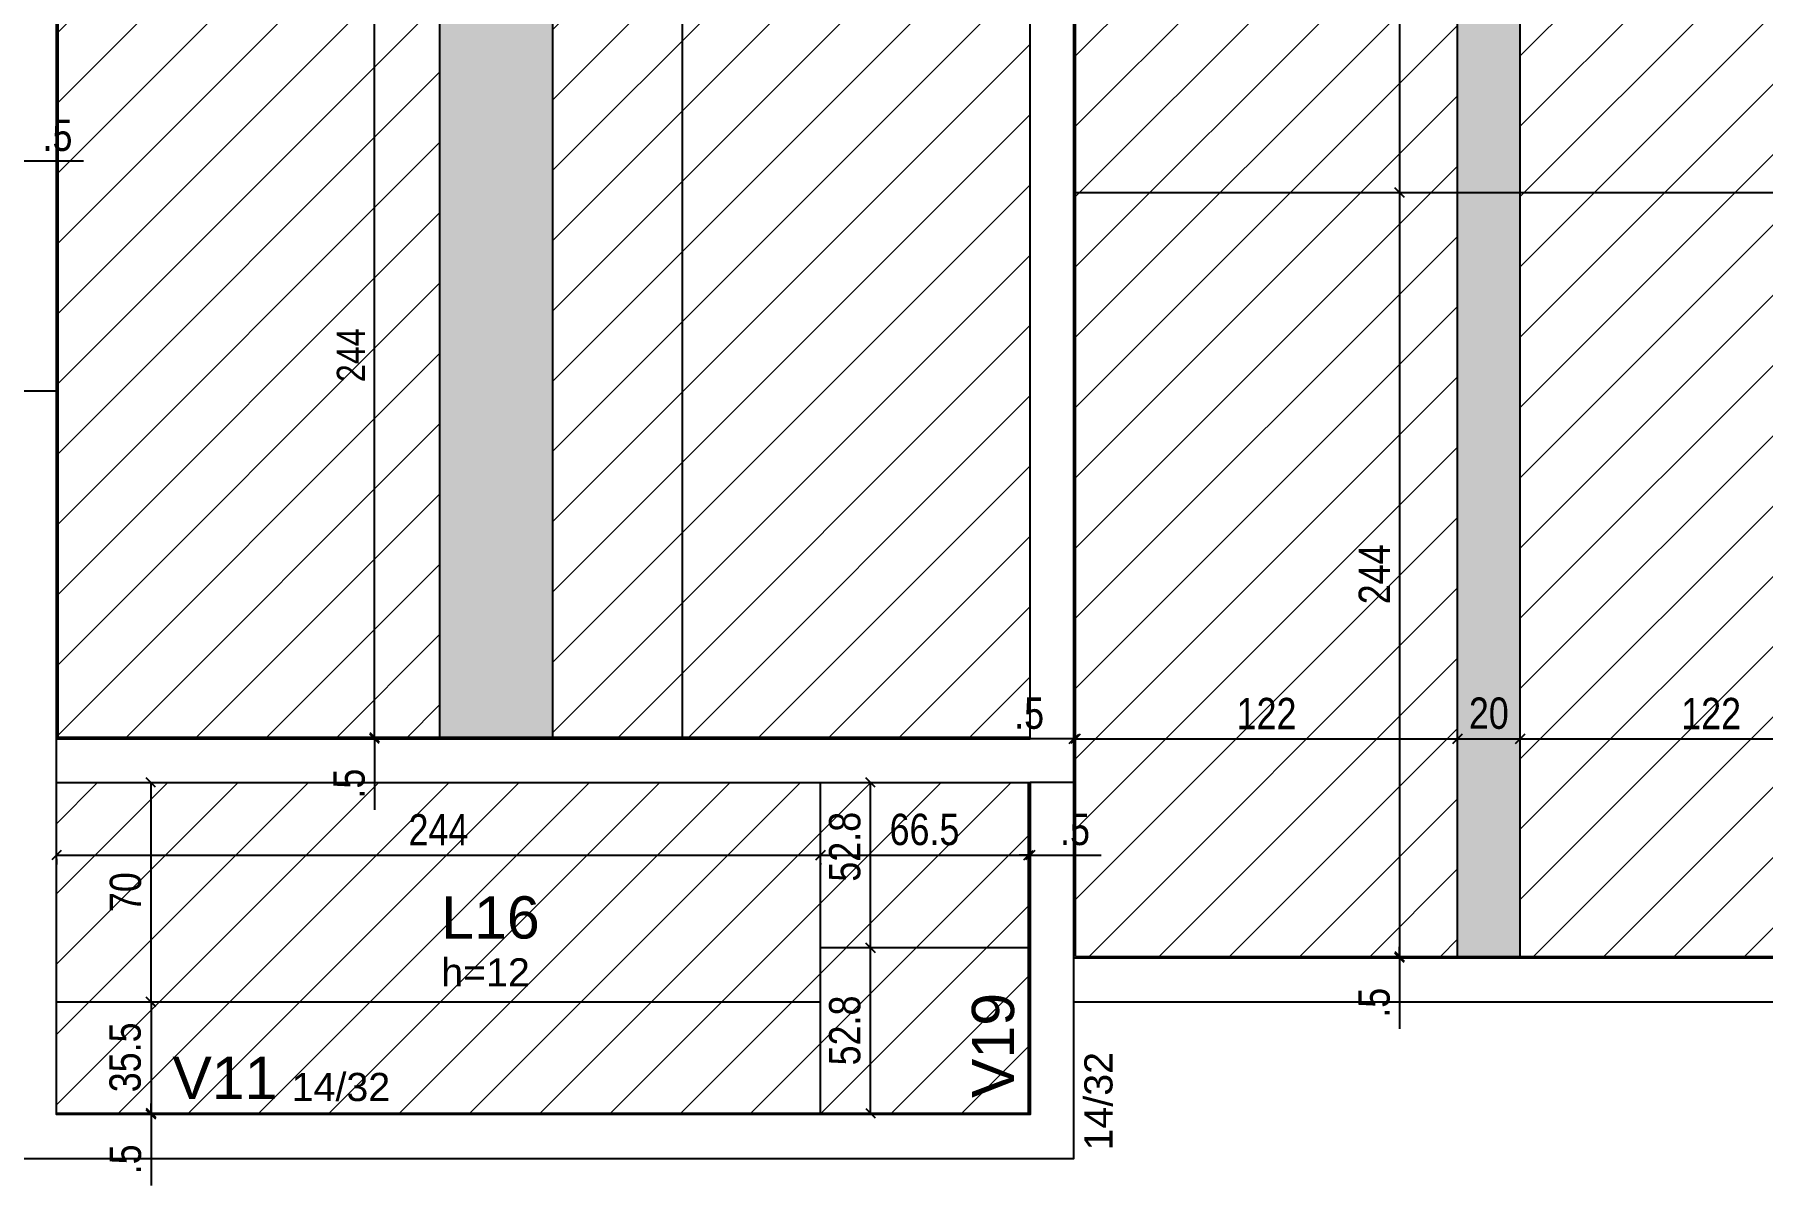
# Model space of a CAD drawing. Header units: millimetres. Extents: x 2454 to 6746, y 504 to 3252.
# Drawn here: x 4221 to 4772, y 1194 to 1562 of the extents above; entities that cross this region are included whole.
import ezdxf

# ---------------------------------------------------------------- set-up
doc = ezdxf.new("R2010")
doc.units = ezdxf.units.MM
for name, color, linetype in [('9', 8, 'Continuous'), ('COTA', 241, 'Continuous'), ('ES-VIGA', 3, 'Continuous'), ('L-D', 2, 'Continuous'), ('L-N', 4, 'Continuous'), ('Painéis', 200, 'Continuous'), ('VIG-D', 2, 'Continuous'), ('VIG-N', 4, 'Continuous')]:
    doc.layers.add(name, color=color, linetype=linetype)
doc.layers.add('Hachura', color=251, linetype='Continuous', lineweight=9)
doc.layers.add('REAPROVEITAMENTO', color=251, linetype='Continuous', lineweight=9)
doc.styles.add('COTA TECNICA', font='techl___.ttf', dxfattribs={"height": 10})
doc.styles.add('COTA TECNICA-50', font='techl___.ttf', dxfattribs={"height": 9})
doc.styles.add('TQS_ARIAL', font='arial.ttf')
doc.dimstyles.new('COTA PAINEL-50', dxfattribs={"dimtxt": 9, "dimasz": 3, "dimexe": 3, "dimexo": 3, "dimgap": 3, "dimtad": 1, "dimdec": 1, "dimzin": 12, "dimdsep": 46, "dimtxsty": 'COTA TECNICA-50', "dimblk1": 'OBLIQUE', "dimblk2": 'OBLIQUE', "dimsah": 1, "dimcen": 0.9, "dimclrd": 4, "dimclre": 4, "dimclrt": 240, "dimadec": 1, "dimazin": 3, "dimtfac": 1, "dimtdec": 1, "dimtmove": 0, "dimatfit": 3, "dimfxl": 1, "dimtolj": 1, "dimtzin": 12, "dimarcsym": 0})
doc.dimstyles.new('PAINEL', dxfattribs={"dimtxt": 10, "dimasz": 3, "dimexe": 3, "dimexo": 3, "dimgap": 3, "dimtad": 1, "dimdec": 1, "dimzin": 12, "dimdsep": 46, "dimtxsty": 'COTA TECNICA', "dimblk1": 'OBLIQUE', "dimblk2": 'OBLIQUE', "dimsah": 1, "dimcen": 0.9, "dimclrd": 4, "dimclre": 4, "dimclrt": 240, "dimadec": 1, "dimazin": 3, "dimtfac": 1, "dimtdec": 1, "dimtmove": 0, "dimatfit": 3, "dimfxl": 1, "dimtolj": 1, "dimtzin": 12, "dimarcsym": 0})

# ---------------------------------------------------------------- blocks, each defined once
blk = doc.blocks.new('_Oblique')
at = {"color": 0, "linetype": 'ByBlock', "lineweight": -2}
blk.add_line((-0.5, -0.5), (0.5, 0.5), dxfattribs=at)
blk = doc.blocks.new('*D158')
at = {"layer": 'COTA', "color": 4, "lineweight": -2, "transparency": 16777216}
for p, q in [((4327.85, 1581.18), (4326.2, 1581.18)), ((4329.2, 1337.19), (4329.2, 1581.18))]:
    blk.add_line(p, q, dxfattribs=at)
at = {"layer": 'Defpoints', "color": 0, "transparency": 16777216}
for p in [(4329.2, 1581.18), (4330.85, 1581.18), (4329.2, 1337.19)]:
    blk.add_point(p, dxfattribs=at)
at = {"layer": 'COTA', "color": 4, "lineweight": -2, "transparency": 16777216, "xscale": 3, "yscale": 3, "zscale": 3}
for p, rotation in [((4329.2, 1581.18), 90), ((4329.2, 1337.19), 270)]:
    blk.add_blockref('_Oblique', p, dxfattribs=dict(at, rotation=rotation))
at = {"layer": 'COTA', "color": 240, "transparency": 16777216, "insert": (4321.63, 1459.18), "char_height": 9, "attachment_point": 5, "rotation": 90, "style": 'COTA TECNICA-50'}
blk.add_mtext('\\A1;244', dxfattribs=at)
blk = doc.blocks.new('*D92')
at = {"layer": 'COTA', "color": 4, "lineweight": -2, "transparency": 16777216}
for p, q in [((4329.2, 1337.19), (4329.2, 1340.19)), ((4329.2, 1337.19), (4329.2, 1336.69)), ((4329.2, 1336.69), (4329.2, 1314.03))]:
    blk.add_line(p, q, dxfattribs=at)
at = {"layer": 'Defpoints', "color": 0, "transparency": 16777216}
for p in [(4329.2, 1337.19), (4329.2, 1336.69), (4329.2, 1336.69)]:
    blk.add_point(p, dxfattribs=at)
at = {"layer": 'COTA', "color": 4, "lineweight": -2, "transparency": 16777216, "xscale": 3, "yscale": 3, "zscale": 3}
for p, rotation in [((4329.2, 1337.19), 270), ((4329.2, 1336.69), 90)]:
    blk.add_blockref('_Oblique', p, dxfattribs=dict(at, rotation=rotation))
at = {"layer": 'COTA', "color": 240, "transparency": 16777216, "insert": (4321.09, 1322.36), "char_height": 10, "attachment_point": 5, "rotation": 90, "style": 'COTA TECNICA'}
blk.add_mtext('\\A1;.5', dxfattribs=at)
blk = doc.blocks.new('*D102')
at = {"layer": 'COTA', "color": 4, "lineweight": -2, "transparency": 16777216}
blk.add_line((4257.77, 1322.69), (4257.77, 1252.69), dxfattribs=at)
at = {"layer": 'Defpoints', "color": 0, "transparency": 16777216}
for p in [(4257.77, 1322.69), (4257.77, 1252.69), (4257.77, 1252.69)]:
    blk.add_point(p, dxfattribs=at)
at = {"layer": 'COTA', "color": 4, "lineweight": -2, "transparency": 16777216, "xscale": 3, "yscale": 3, "zscale": 3}
for p, rotation in [((4257.77, 1322.69), 90), ((4257.77, 1252.69), 270)]:
    blk.add_blockref('_Oblique', p, dxfattribs=dict(at, rotation=rotation))
at = {"layer": 'COTA', "color": 240, "transparency": 16777216, "insert": (4249.67, 1287.69), "char_height": 10, "attachment_point": 5, "rotation": 90, "style": 'COTA TECNICA'}
blk.add_mtext('\\A1;70', dxfattribs=at)
blk = doc.blocks.new('*D103')
at = {"layer": 'COTA', "color": 4, "lineweight": -2, "transparency": 16777216}
for p, q in [((4257.79, 1252.69), (4257.79, 1217.18)), ((4260.77, 1252.69), (4260.79, 1252.69)), ((4260.77, 1217.18), (4260.79, 1217.18))]:
    blk.add_line(p, q, dxfattribs=at)
at = {"layer": 'Defpoints', "color": 0, "transparency": 16777216}
for p in [(4257.77, 1252.69), (4257.77, 1217.18), (4257.79, 1217.18)]:
    blk.add_point(p, dxfattribs=at)
at = {"layer": 'COTA', "color": 4, "lineweight": -2, "transparency": 16777216, "xscale": 3, "yscale": 3, "zscale": 3}
for p, rotation in [((4257.79, 1252.69), 90), ((4257.79, 1217.18), 270)]:
    blk.add_blockref('_Oblique', p, dxfattribs=dict(at, rotation=rotation))
at = {"layer": 'COTA', "color": 240, "transparency": 16777216, "insert": (4249.57, 1234.93), "char_height": 10, "attachment_point": 5, "rotation": 90, "style": 'COTA TECNICA'}
blk.add_mtext('\\A1;35.5', dxfattribs=at)
blk = doc.blocks.new('*D160')
at = {"layer": 'COTA', "color": 4, "lineweight": -2, "transparency": 16777216}
for p, q in [((4471.59, 1297.32), (4471.59, 1302.55)), ((4227.59, 1299.55), (4471.59, 1299.55)), ((4227.59, 1298.31), (4227.59, 1296.55))]:
    blk.add_line(p, q, dxfattribs=at)
at = {"layer": 'Defpoints', "color": 0, "transparency": 16777216}
for p in [(4227.59, 1301.31), (4471.59, 1299.55), (4471.59, 1294.32)]:
    blk.add_point(p, dxfattribs=at)
at = {"layer": 'COTA', "color": 4, "lineweight": -2, "transparency": 16777216, "xscale": 3, "yscale": 3, "zscale": 3, "rotation": 180}
blk.add_blockref('_Oblique', (4227.59, 1299.55), dxfattribs=at)
at = {"layer": 'COTA', "color": 4, "lineweight": -2, "transparency": 16777216, "xscale": 3, "yscale": 3, "zscale": 3}
blk.add_blockref('_Oblique', (4471.59, 1299.55), dxfattribs=at)
at = {"layer": 'COTA', "color": 240, "transparency": 16777216, "insert": (4349.59, 1307.63), "char_height": 10, "attachment_point": 5, "style": 'COTA TECNICA'}
blk.add_mtext('\\A1;244', dxfattribs=at)
blk = doc.blocks.new('*D161')
at = {"layer": 'COTA', "color": 4, "lineweight": -2, "transparency": 16777216}
for p, q in [((4538.09, 1302.54), (4538.09, 1296.55)), ((4471.59, 1299.55), (4538.09, 1299.55)), ((4471.59, 1296.93), (4471.59, 1296.55))]:
    blk.add_line(p, q, dxfattribs=at)
at = {"layer": 'Defpoints', "color": 0, "transparency": 16777216}
for p in [(4538.09, 1305.54), (4471.59, 1299.93), (4538.09, 1299.55)]:
    blk.add_point(p, dxfattribs=at)
at = {"layer": 'COTA', "color": 4, "lineweight": -2, "transparency": 16777216, "xscale": 3, "yscale": 3, "zscale": 3, "rotation": 180}
blk.add_blockref('_Oblique', (4471.59, 1299.55), dxfattribs=at)
at = {"layer": 'COTA', "color": 4, "lineweight": -2, "transparency": 16777216, "xscale": 3, "yscale": 3, "zscale": 3}
blk.add_blockref('_Oblique', (4538.09, 1299.55), dxfattribs=at)
at = {"layer": 'COTA', "color": 240, "transparency": 16777216, "insert": (4504.84, 1307.66), "char_height": 10, "attachment_point": 5, "style": 'COTA TECNICA'}
blk.add_mtext('\\A1;66.5', dxfattribs=at)
blk = doc.blocks.new('*D104')
at = {"layer": 'COTA', "color": 4, "lineweight": -2, "transparency": 16777216}
for p, q in [((4538.09, 1299.55), (4535.09, 1299.55)), ((4538.09, 1299.55), (4538.59, 1299.55)), ((4538.59, 1299.55), (4561.25, 1299.55))]:
    blk.add_line(p, q, dxfattribs=at)
at = {"layer": 'Defpoints', "color": 0, "transparency": 16777216}
for p in [(4538.09, 1299.55), (4538.59, 1299.55), (4538.59, 1299.55)]:
    blk.add_point(p, dxfattribs=at)
at = {"layer": 'COTA', "color": 4, "lineweight": -2, "transparency": 16777216, "xscale": 3, "yscale": 3, "zscale": 3}
blk.add_blockref('_Oblique', (4538.09, 1299.55), dxfattribs=at)
at = {"layer": 'COTA', "color": 4, "lineweight": -2, "transparency": 16777216, "xscale": 3, "yscale": 3, "zscale": 3, "rotation": 180}
blk.add_blockref('_Oblique', (4538.59, 1299.55), dxfattribs=at)
at = {"layer": 'COTA', "color": 240, "transparency": 16777216, "insert": (4552.92, 1307.66), "char_height": 10, "attachment_point": 5, "style": 'COTA TECNICA'}
blk.add_mtext('\\A1;.5', dxfattribs=at)
blk = doc.blocks.new('*D105')
at = {"layer": 'COTA', "color": 4, "lineweight": -2, "transparency": 16777216}
for p, q in [((4257.79, 1217.18), (4257.79, 1220.18)), ((4257.79, 1217.18), (4257.79, 1216.68)), ((4257.79, 1216.68), (4257.79, 1194.02)), ((4260.77, 1217.18), (4260.79, 1217.18)), ((4260.77, 1216.68), (4260.79, 1216.68))]:
    blk.add_line(p, q, dxfattribs=at)
at = {"layer": 'Defpoints', "color": 0, "transparency": 16777216}
for p in [(4257.77, 1217.18), (4257.77, 1216.68), (4257.79, 1216.68)]:
    blk.add_point(p, dxfattribs=at)
at = {"layer": 'COTA', "color": 4, "lineweight": -2, "transparency": 16777216, "xscale": 3, "yscale": 3, "zscale": 3}
for p, rotation in [((4257.79, 1217.18), 270), ((4257.79, 1216.68), 90)]:
    blk.add_blockref('_Oblique', p, dxfattribs=dict(at, rotation=rotation))
at = {"layer": 'COTA', "color": 240, "transparency": 16777216, "insert": (4249.68, 1202.35), "char_height": 10, "attachment_point": 5, "rotation": 90, "style": 'COTA TECNICA'}
blk.add_mtext('\\A1;.5', dxfattribs=at)
blk = doc.blocks.new('*D73')
at = {"layer": 'COTA', "color": 4, "lineweight": -2, "transparency": 16777216}
for p, q in [((4213.09, 1521.24), (4210.09, 1521.24)), ((4213.09, 1521.24), (4213.59, 1521.24)), ((4213.59, 1521.24), (4236.25, 1521.24))]:
    blk.add_line(p, q, dxfattribs=at)
at = {"layer": 'Defpoints', "color": 0, "transparency": 16777216}
for p in [(4213.09, 1521.24), (4213.59, 1521.24), (4213.59, 1521.24)]:
    blk.add_point(p, dxfattribs=at)
at = {"layer": 'COTA', "color": 4, "lineweight": -2, "transparency": 16777216, "xscale": 3, "yscale": 3, "zscale": 3}
blk.add_blockref('_Oblique', (4213.09, 1521.24), dxfattribs=at)
at = {"layer": 'COTA', "color": 4, "lineweight": -2, "transparency": 16777216, "xscale": 3, "yscale": 3, "zscale": 3, "rotation": 180}
blk.add_blockref('_Oblique', (4213.59, 1521.24), dxfattribs=at)
at = {"layer": 'COTA', "color": 240, "transparency": 16777216, "insert": (4227.92, 1529.35), "char_height": 10, "attachment_point": 5, "style": 'COTA TECNICA'}
blk.add_mtext('\\A1;.5', dxfattribs=at)
blk = doc.blocks.new('*D119')
at = {"layer": 'COTA', "color": 4, "lineweight": -2, "transparency": 16777216}
for p, q in [((4656.59, 1755.19), (4656.59, 1511.19)), ((4659.34, 1755.19), (4659.59, 1755.19))]:
    blk.add_line(p, q, dxfattribs=at)
at = {"layer": 'Defpoints', "color": 0, "transparency": 16777216}
for p in [(4656.34, 1755.19), (4656.59, 1511.19), (4656.59, 1511.19)]:
    blk.add_point(p, dxfattribs=at)
at = {"layer": 'COTA', "color": 4, "lineweight": -2, "transparency": 16777216, "xscale": 3, "yscale": 3, "zscale": 3}
for p, rotation in [((4656.59, 1755.19), 90), ((4656.59, 1511.19), 270)]:
    blk.add_blockref('_Oblique', p, dxfattribs=dict(at, rotation=rotation))
at = {"layer": 'COTA', "color": 240, "transparency": 16777216, "insert": (4648.52, 1633.19), "char_height": 10, "attachment_point": 5, "rotation": 90, "style": 'COTA TECNICA'}
blk.add_mtext('\\A1;244', dxfattribs=at)
blk = doc.blocks.new('*D120')
at = {"layer": 'COTA', "color": 4, "lineweight": -2, "transparency": 16777216}
blk.add_line((4656.59, 1511.19), (4656.59, 1267.19), dxfattribs=at)
at = {"layer": 'Defpoints', "color": 0, "transparency": 16777216}
for p in [(4656.59, 1511.19), (4656.59, 1267.19), (4656.59, 1267.19)]:
    blk.add_point(p, dxfattribs=at)
at = {"layer": 'COTA', "color": 4, "lineweight": -2, "transparency": 16777216, "xscale": 3, "yscale": 3, "zscale": 3}
for p, rotation in [((4656.59, 1511.19), 90), ((4656.59, 1267.19), 270)]:
    blk.add_blockref('_Oblique', p, dxfattribs=dict(at, rotation=rotation))
at = {"layer": 'COTA', "color": 240, "transparency": 16777216, "insert": (4648.52, 1389.19), "char_height": 10, "attachment_point": 5, "rotation": 90, "style": 'COTA TECNICA'}
blk.add_mtext('\\A1;244', dxfattribs=at)
blk = doc.blocks.new('*D30')
at = {"layer": 'COTA', "color": 4, "lineweight": -2, "transparency": 16777216}
for p, q in [((4656.59, 1267.19), (4656.59, 1270.19)), ((4656.59, 1267.19), (4656.59, 1266.69)), ((4656.59, 1266.69), (4656.59, 1244.03))]:
    blk.add_line(p, q, dxfattribs=at)
at = {"layer": 'Defpoints', "color": 0, "transparency": 16777216}
for p in [(4656.59, 1267.19), (4656.59, 1266.69), (4656.59, 1266.69)]:
    blk.add_point(p, dxfattribs=at)
at = {"layer": 'COTA', "color": 4, "lineweight": -2, "transparency": 16777216, "xscale": 3, "yscale": 3, "zscale": 3}
for p, rotation in [((4656.59, 1267.19), 270), ((4656.59, 1266.69), 90)]:
    blk.add_blockref('_Oblique', p, dxfattribs=dict(at, rotation=rotation))
at = {"layer": 'COTA', "color": 240, "transparency": 16777216, "insert": (4648.48, 1252.36), "char_height": 10, "attachment_point": 5, "rotation": 90, "style": 'COTA TECNICA'}
blk.add_mtext('\\A1;.5', dxfattribs=at)
blk = doc.blocks.new('*D125')
at = {"layer": 'COTA', "color": 4, "lineweight": -2, "transparency": 16777216}
for p, q in [((4552.59, 1336.69), (4529.93, 1336.69)), ((4553.09, 1336.69), (4552.59, 1336.69)), ((4553.09, 1336.69), (4556.09, 1336.69))]:
    blk.add_line(p, q, dxfattribs=at)
at = {"layer": 'Defpoints', "color": 0, "transparency": 16777216}
for p in [(4552.59, 1336.69), (4552.59, 1336.69), (4553.09, 1336.69)]:
    blk.add_point(p, dxfattribs=at)
at = {"layer": 'COTA', "color": 4, "lineweight": -2, "transparency": 16777216, "xscale": 3, "yscale": 3, "zscale": 3}
blk.add_blockref('_Oblique', (4552.59, 1336.69), dxfattribs=at)
at = {"layer": 'COTA', "color": 4, "lineweight": -2, "transparency": 16777216, "xscale": 3, "yscale": 3, "zscale": 3, "rotation": 180}
blk.add_blockref('_Oblique', (4553.09, 1336.69), dxfattribs=at)
at = {"layer": 'COTA', "color": 240, "transparency": 16777216, "insert": (4538.26, 1344.8), "char_height": 10, "attachment_point": 5, "style": 'COTA TECNICA'}
blk.add_mtext('\\A1;.5', dxfattribs=at)
blk = doc.blocks.new('*D126')
at = {"layer": 'COTA', "color": 4, "lineweight": -2, "transparency": 16777216}
blk.add_line((4553.09, 1336.69), (4675.09, 1336.69), dxfattribs=at)
at = {"layer": 'Defpoints', "color": 0, "transparency": 16777216}
for p in [(4553.09, 1336.69), (4675.09, 1336.69), (4675.09, 1336.69)]:
    blk.add_point(p, dxfattribs=at)
at = {"layer": 'COTA', "color": 4, "lineweight": -2, "transparency": 16777216, "xscale": 3, "yscale": 3, "zscale": 3, "rotation": 180}
blk.add_blockref('_Oblique', (4553.09, 1336.69), dxfattribs=at)
at = {"layer": 'COTA', "color": 4, "lineweight": -2, "transparency": 16777216, "xscale": 3, "yscale": 3, "zscale": 3}
blk.add_blockref('_Oblique', (4675.09, 1336.69), dxfattribs=at)
at = {"layer": 'COTA', "color": 240, "transparency": 16777216, "insert": (4614.09, 1344.74), "char_height": 10, "attachment_point": 5, "style": 'COTA TECNICA'}
blk.add_mtext('\\A1;122', dxfattribs=at)
blk = doc.blocks.new('*D127')
at = {"layer": 'COTA', "color": 4, "lineweight": -2, "transparency": 16777216}
blk.add_line((4675.09, 1336.69), (4695.09, 1336.69), dxfattribs=at)
at = {"layer": 'Defpoints', "color": 0, "transparency": 16777216}
for p in [(4675.09, 1336.69), (4695.09, 1336.69), (4695.09, 1336.69)]:
    blk.add_point(p, dxfattribs=at)
at = {"layer": 'COTA', "color": 4, "lineweight": -2, "transparency": 16777216, "xscale": 3, "yscale": 3, "zscale": 3, "rotation": 180}
blk.add_blockref('_Oblique', (4675.09, 1336.69), dxfattribs=at)
at = {"layer": 'COTA', "color": 4, "lineweight": -2, "transparency": 16777216, "xscale": 3, "yscale": 3, "zscale": 3}
blk.add_blockref('_Oblique', (4695.09, 1336.69), dxfattribs=at)
at = {"layer": 'COTA', "color": 240, "transparency": 16777216, "insert": (4685.09, 1344.79), "char_height": 10, "attachment_point": 5, "style": 'COTA TECNICA'}
blk.add_mtext('\\A1;20', dxfattribs=at)
blk = doc.blocks.new('*D128')
at = {"layer": 'COTA', "color": 4, "lineweight": -2, "transparency": 16777216}
blk.add_line((4695.09, 1336.69), (4817.09, 1336.69), dxfattribs=at)
at = {"layer": 'Defpoints', "color": 0, "transparency": 16777216}
for p in [(4695.09, 1336.69), (4817.09, 1336.69), (4817.09, 1336.69)]:
    blk.add_point(p, dxfattribs=at)
at = {"layer": 'COTA', "color": 4, "lineweight": -2, "transparency": 16777216, "xscale": 3, "yscale": 3, "zscale": 3, "rotation": 180}
blk.add_blockref('_Oblique', (4695.09, 1336.69), dxfattribs=at)
at = {"layer": 'COTA', "color": 4, "lineweight": -2, "transparency": 16777216, "xscale": 3, "yscale": 3, "zscale": 3}
blk.add_blockref('_Oblique', (4817.09, 1336.69), dxfattribs=at)
at = {"layer": 'COTA', "color": 240, "transparency": 16777216, "insert": (4756.09, 1344.74), "char_height": 10, "attachment_point": 5, "style": 'COTA TECNICA'}
blk.add_mtext('\\A1;122', dxfattribs=at)
blk = doc.blocks.new('*D171')
at = {"layer": 'COTA', "color": 4, "lineweight": -2, "transparency": 16777216}
blk.add_line((4487.55, 1217.13), (4487.55, 1269.91), dxfattribs=at)
at = {"layer": 'Defpoints', "color": 0, "transparency": 16777216}
for p in [(4487.55, 1269.91), (4487.55, 1269.91), (4487.55, 1217.13)]:
    blk.add_point(p, dxfattribs=at)
at = {"layer": 'COTA', "color": 4, "lineweight": -2, "transparency": 16777216, "xscale": 3, "yscale": 3, "zscale": 3}
for p, rotation in [((4487.55, 1269.91), 90), ((4487.55, 1217.13), 270)]:
    blk.add_blockref('_Oblique', p, dxfattribs=dict(at, rotation=rotation))
at = {"layer": 'COTA', "color": 240, "transparency": 16777216, "insert": (4479.42, 1243.52), "char_height": 10, "attachment_point": 5, "rotation": 90, "style": 'COTA TECNICA'}
blk.add_mtext('\\A1;52.8', dxfattribs=at)
blk = doc.blocks.new('*D173')
at = {"layer": 'COTA', "color": 4, "lineweight": -2, "transparency": 16777216}
blk.add_line((4487.55, 1269.91), (4487.55, 1322.68), dxfattribs=at)
at = {"layer": 'Defpoints', "color": 0, "transparency": 16777216}
for p in [(4487.55, 1322.68), (4487.55, 1322.68), (4487.55, 1269.91)]:
    blk.add_point(p, dxfattribs=at)
at = {"layer": 'COTA', "color": 4, "lineweight": -2, "transparency": 16777216, "xscale": 3, "yscale": 3, "zscale": 3}
for p, rotation in [((4487.55, 1322.68), 90), ((4487.55, 1269.91), 270)]:
    blk.add_blockref('_Oblique', p, dxfattribs=dict(at, rotation=rotation))
at = {"layer": 'COTA', "color": 240, "transparency": 16777216, "insert": (4479.42, 1302.19), "char_height": 10, "attachment_point": 5, "rotation": 90, "style": 'COTA TECNICA'}
blk.add_mtext('\\A1;52.8', dxfattribs=at)

msp = doc.modelspace()

# ---------------------------------------------------------------- hatches: boundary and pattern name
at = {"layer": 'Hachura', "linetype": 'ByBlock'}
h = msp.add_hatch(color=256, dxfattribs=at)
h.dxf.hatch_style = 1
h.paths.add_polyline_path([(4386.09, 1807.69), (4350.09, 1807.69), (4350.09, 1337.19), (4386.09, 1337.19)])
h = msp.add_hatch(color=256, dxfattribs=at)
h.dxf.hatch_style = 1
h.paths.add_polyline_path([(4695.09, 1755.19), (4675.09, 1755.19), (4675.09, 1267.19), (4695.09, 1267.19)])
at = {"layer": 'REAPROVEITAMENTO', "linetype": 'ByBlock'}
h = msp.add_hatch(dxfattribs=at)
h.set_pattern_fill('ANSI31', color=256, scale=5, style=2)
h.set_pattern_definition([(45, (-1380.327, -1329.537), (-11.22532, 11.22532), [])])
h.paths.add_polyline_path([(4427.59, 1807.69), (4427.59, 1807.69), (4386.09, 1807.69), (4386.09, 1337.19), (4350.09, 1337.19), (4350.09, 1807.69), (4228.09, 1807.69), (4228.09, 1336.69), (4538.59, 1336.69), (4538.59, 1807.69)])
h = msp.add_hatch(dxfattribs=at)
h.set_pattern_fill('ANSI31', color=256, scale=5, style=2)
h.set_pattern_definition([(45, (-1091.827, -1440.987), (-11.22532, 11.22532), [])])
h.paths.add_polyline_path([(4553.09, 1755.19), (4553.09, 1267.19), (4675.09, 1267.19), (4675.09, 1755.19)])
h = msp.add_hatch(dxfattribs=at)
h.set_pattern_fill('ANSI31', color=256, scale=5, style=2)
h.set_pattern_definition([(45, (-949.827, -1440.987), (-11.22532, 11.22532), [])])
h.paths.add_polyline_path([(4760.09, 1747.69), (4760.09, 1755.19), (4695.09, 1755.19), (4695.09, 1267.19), (4817.09, 1267.19), (4817.09, 1747.69)])
h = msp.add_hatch(dxfattribs=at)
h.set_pattern_fill('ANSI31', color=256, scale=5, style=2)
h.set_pattern_definition([(45, (-1396.325, -1732.537), (-11.22532, 11.22532), [])])
h.paths.add_polyline_path([(4538.1, 1217.18), (4538.1, 1322.68), (4227.59, 1322.69), (4227.6, 1217.17)])

# ---------------------------------------------------------------- linework, layer by layer
at = {"layer": '9', "color": 8, "linetype": 'Continuous'}
for p, q in [((4227.59, 1447.69), (4227.59, 1807.69)), ((4552.59, 1266.69), (4552.59, 1807.69)), ((4227.59, 1461.69), (4227.59, 1447.69)), ((4552.59, 1336.69), (4552.59, 1322.69)), ((4538.59, 1252.69), (4538.59, 1322.69)), ((4552.59, 1266.69), (5010.1, 1266.69))]:
    msp.add_line(p, q, dxfattribs=at)
for points in [[(4227.59, 1336.69), (4538.59, 1336.69), (4538.59, 1807.69)], [(4227.59, 1322.69), (4538.59, 1322.69)], [(4552.59, 1252.69), (5024.1, 1252.69), (5024.1, 1266.69)]]:
    msp.add_lwpolyline(points, dxfattribs=at)
at = {"layer": 'ES-VIGA', "linetype": 'Continuous'}
for points in [[(4213.59, 1447.69), (4213.59, 1202.63), (4552.59, 1202.68), (4552.59, 1322.69), (4538.59, 1322.69), (4538.59, 1216.68), (4227.59, 1216.68), (4227.59, 1447.69), (4213.59, 1447.69)], [(4213.59, 1322.69), (4213.59, 1202.63), (4552.59, 1202.68), (4552.59, 1252.69)]]:
    msp.add_lwpolyline(points, dxfattribs=at)
at = {"layer": 'Painéis'}
for p, q in [((4228.09, 1336.69), (4228.09, 1807.69)), ((4350.09, 1337.19), (4350.09, 1807.69)), ((4386.09, 1337.19), (4386.09, 1807.69)), ((4427.59, 1337.19), (4427.59, 1807.69)), ((4553.09, 1267.19), (4553.09, 1807.69)), ((4675.09, 1267.19), (4675.09, 1807.69)), ((4695.09, 1267.19), (4695.09, 1755.19)), ((4553.09, 1511.19), (4920.09, 1511.19)), ((4228.09, 1337.19), (4538.59, 1337.19)), ((4227.6, 1217.19), (4227.59, 1322.69)), ((4471.6, 1217.16), (4471.59, 1322.69)), ((4538.1, 1217.13), (4538.09, 1322.69)), ((4538.1, 1269.91), (4471.6, 1269.92)), ((4553.09, 1267.19), (5010.1, 1267.19)), ((4227.59, 1252.69), (4471.6, 1252.68)), ((4227.6, 1217.19), (4538.1, 1217.13))]:
    msp.add_line(p, q, dxfattribs=at)

# ---------------------------------------------------------------- texts
at = {"layer": 'L-D', "linetype": 'Continuous', "style": 'TQS_ARIAL'}
msp.add_text('h=12', height=9, dxfattribs=at).set_placement((4350.48, 1257.57))
at = {"layer": 'L-N', "linetype": 'Continuous', "style": 'TQS_ARIAL'}
msp.add_text('L16', height=13.5, dxfattribs=at).set_placement((4350.48, 1272.87))
at = {"layer": 'VIG-D', "linetype": 'Continuous', "style": 'TQS_ARIAL'}
msp.add_text('14/32', height=9, rotation=90, dxfattribs=at).set_placement((4564.89, 1205.19))
msp.add_text('14/32', height=9, dxfattribs=at).set_placement((4302.72, 1220.97))
at = {"layer": 'VIG-N', "linetype": 'Continuous', "style": 'TQS_ARIAL'}
msp.add_text('V19', height=13.5, rotation=90, dxfattribs=at).set_placement((4533.46, 1221.96))
msp.add_text('V11', height=13.5, dxfattribs=at).set_placement((4264.63, 1221.6))

# ---------------------------------------------------------------- dimensions: what is measured, and where the dimension line sits
at = {"layer": 'COTA'}
for base, p1, p2, picture, middle in [((4656.59, 1511.19), (4656.34, 1755.19), (4656.59, 1511.19), '*D119', (4648.52, 1633.19)), ((4656.59, 1267.19), (4656.59, 1511.19), (4656.59, 1267.19), '*D120', (4648.52, 1389.19))]:
    dim = msp.add_linear_dim(base=base, p1=p1, p2=p2, angle=90, dimstyle='PAINEL', override={"dimtmove": 1}, dxfattribs=at)
    dim.commit()
    dim.dimension.update_dxf_attribs({"geometry": picture, "text_midpoint": middle})
for base, p1, p2, dimstyle, picture, middle in [((4329.2, 1581.18), (4329.2, 1337.19), (4330.85, 1581.18), 'COTA PAINEL-50', '*D158', (4321.63, 1459.18)), ((4329.2, 1336.69), (4329.2, 1337.19), (4329.2, 1336.69), 'PAINEL', '*D92', (4321.09, 1322.36)), ((4257.77, 1252.69), (4257.77, 1322.69), (4257.77, 1252.69), 'PAINEL', '*D102', (4249.67, 1287.69)), ((4656.59, 1266.69), (4656.59, 1267.19), (4656.59, 1266.69), 'PAINEL', '*D30', (4648.48, 1252.36)), ((4257.79, 1217.18), (4257.77, 1252.69), (4257.77, 1217.18), 'PAINEL', '*D103', (4249.57, 1234.93))]:
    dim = msp.add_linear_dim(base=base, p1=p1, p2=p2, angle=90, dimstyle=dimstyle, dxfattribs=at)
    dim.commit()
    dim.dimension.update_dxf_attribs({"geometry": picture, "text_midpoint": middle})
for base, p1, p2, picture, middle in [((4213.59, 1521.24), (4213.09, 1521.24), (4213.59, 1521.24), '*D73', (4227.92, 1529.35)), ((4552.59, 1336.69), (4553.09, 1336.69), (4552.59, 1336.69), '*D125', (4538.26, 1344.8)), ((4675.09, 1336.69), (4553.09, 1336.69), (4675.09, 1336.69), '*D126', (4614.09, 1344.74)), ((4471.59, 1299.55), (4227.59, 1301.31), (4471.59, 1294.32), '*D160', (4349.59, 1307.63)), ((4538.09, 1299.55), (4471.59, 1299.93), (4538.09, 1305.54), '*D161', (4504.84, 1307.66))]:
    dim = msp.add_linear_dim(base=base, p1=p1, p2=p2, dimstyle='PAINEL', dxfattribs=at)
    dim.commit()
    dim.dimension.update_dxf_attribs({"geometry": picture, "text_midpoint": middle})
dim = msp.add_linear_dim(base=(4695.09, 1336.69), p1=(4675.09, 1336.69), p2=(4695.09, 1336.69), dimstyle='PAINEL', override={"dimtmove": 1}, dxfattribs=at)
dim.commit()
dim.dimension.update_dxf_attribs({"geometry": '*D127', "text_midpoint": (4685.09, 1336.69), "dimtype": 160})
dim = msp.add_linear_dim(base=(4817.09, 1336.69), p1=(4695.09, 1336.69), p2=(4817.09, 1336.69), dimstyle='PAINEL', override={"dimtmove": 1}, dxfattribs=at)
dim.commit()
dim.dimension.update_dxf_attribs({"geometry": '*D128', "text_midpoint": (4756.09, 1344.74)})
for base, p1, p2, picture, middle in [((4487.55, 1322.68), (4487.55, 1269.91), (4487.55, 1322.68), '*D173', (4487.55, 1302.19)), ((4487.55, 1269.91), (4487.55, 1217.13), (4487.55, 1269.91), '*D171', (4487.55, 1243.52))]:
    dim = msp.add_linear_dim(base=base, p1=p1, p2=p2, angle=90, dimstyle='PAINEL', dxfattribs=at)
    dim.commit()
    dim.dimension.update_dxf_attribs({"geometry": picture, "text_midpoint": middle, "dimtype": 161})
for p1, p2, distance, picture, middle in [((4538.09, 1299.55), (4538.59, 1299.55), 0, '*D104', (4552.92, 1307.66)), ((4257.77, 1217.18), (4257.77, 1216.68), 0.01, '*D105', (4249.68, 1202.35))]:
    dim = msp.add_aligned_dim(p1=p1, p2=p2, distance=distance, dimstyle='PAINEL', dxfattribs=at)
    dim.commit()
    dim.dimension.update_dxf_attribs({"geometry": picture, "text_midpoint": middle})

doc.saveas('drawing.dxf')
